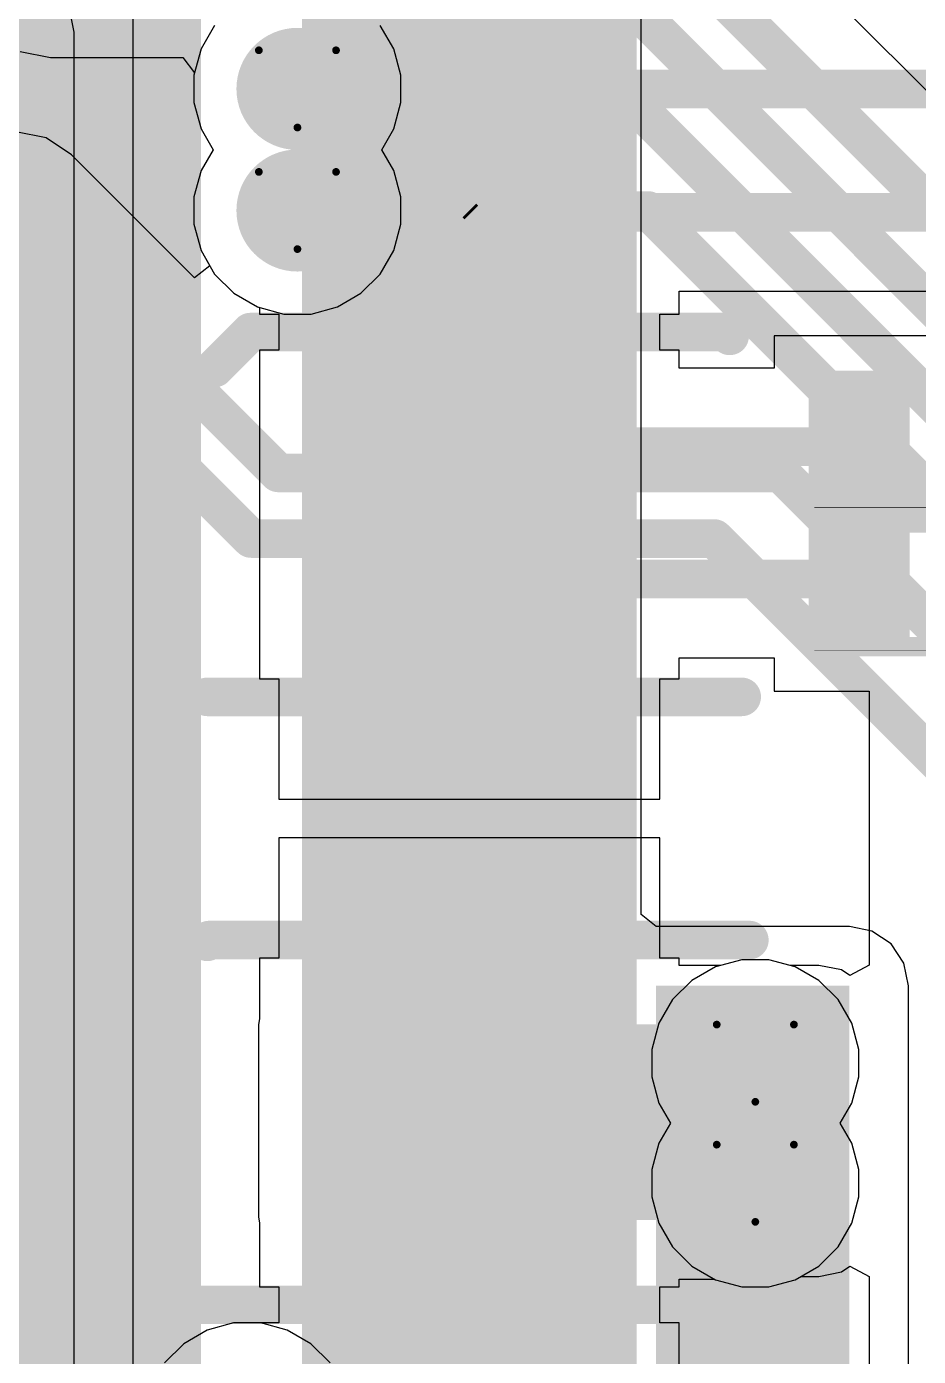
# Model space of a CAD drawing. Header units: inches. Extents: x -21 to 276, y -5 to 220.
# Drawn here: x 58.21 to 64.08, y 52.66 to 61.41 of the extents above; entities that cross this region are included whole.
import ezdxf

# ---------------------------------------------------------------- set-up
doc = ezdxf.new("R2010")
doc.units = ezdxf.units.IN
for name, color, linetype in [('Bottom Layer', 5, 'Continuous'), ('Bottom Solder', 6, 'Continuous'), ('Drill Drawing', 1, 'Continuous'), ('Ground', 16, 'Continuous'), ('Power + Signal', 76, 'Continuous'), ('Top Layer', 1, 'Continuous'), ('Top Overlay', 2, 'Continuous'), ('Top Paste', 8, 'Continuous'), ('Top Solder', 216, 'Continuous'), ('Via Holes', 16, 'Continuous')]:
    doc.layers.add(name, color=color, linetype=linetype)

# ---------------------------------------------------------------- blocks, each defined once
blk = doc.blocks.new('R___0402_67')
at = {"layer": 'Top Layer'}
for points in [[(-0.6985, -0.3175), (-0.6985, 0.3175), (-0.2413, 0.3175), (-0.2413, -0.3175)], [(0.2413, -0.3175), (0.2413, 0.3175), (0.6985, 0.3175), (0.6985, -0.3175)]]:
    blk.add_hatch(color=1, dxfattribs=at).paths.add_polyline_path(points)
at = {"layer": 'Top Paste'}
for points in [[(-0.6985, -0.3175), (-0.6985, 0.3175), (-0.2413, 0.3175), (-0.2413, -0.3175)], [(0.2413, -0.3175), (0.2413, 0.3175), (0.6985, 0.3175), (0.6985, -0.3175)]]:
    blk.add_hatch(color=8, dxfattribs=at).paths.add_polyline_path(points)
at = {"layer": 'Top Solder'}
for points in [[(-0.7535, -0.3725), (-0.7535, 0.3725), (-0.1863, 0.3725), (-0.1863, -0.3725)], [(0.1863, -0.3725), (0.1863, 0.3725), (0.7535, 0.3725), (0.7535, -0.3725)]]:
    blk.add_hatch(color=216, dxfattribs=at).paths.add_polyline_path(points)
at = {"layer": 'Top Overlay'}
for points in [[(-0.7874, -0.4064, 0.127, 0.127, 0), (-0.7874, 0.4064, 0.127, 0.127, 0)], [(-0.7874, 0.4064, 0.127, 0.127, 0), (0.7874, 0.4064, 0.127, 0.127, 0)], [(0.7874, -0.4064, 0.127, 0.127, 0), (0.7874, 0.4064, 0.127, 0.127, 0)], [(-0.7874, -0.4064, 0.127, 0.127, 0), (0.7874, -0.4064, 0.127, 0.127, 0)], [(-0.8128, -0.4318, 0.00323, 0.00323, 0), (0.8128, -0.4318, 0.00323, 0.00323, 0)]]:
    blk.add_lwpolyline(points, format="xyseb", dxfattribs=at)
for points in [[(-0.8191, 0.4064, 0.0635, 0.0635, 1), (-0.7556, 0.4064, 0.0635, 0.0635, 1)], [(-0.8191, 0.4064, 0.0635, 0.0635, 1), (-0.7556, 0.4064, 0.0635, 0.0635, 1)], [(0.7556, 0.4064, 0.0635, 0.0635, 1), (0.8191, 0.4064, 0.0635, 0.0635, 1)], [(0.7556, 0.4064, 0.0635, 0.0635, 1), (0.8191, 0.4064, 0.0635, 0.0635, 1)], [(-0.8191, -0.4064, 0.0635, 0.0635, 1), (-0.7556, -0.4064, 0.0635, 0.0635, 1)], [(-0.8191, -0.4064, 0.0635, 0.0635, 1), (-0.7556, -0.4064, 0.0635, 0.0635, 1)], [(0.7556, -0.4064, 0.0635, 0.0635, 1), (0.8191, -0.4064, 0.0635, 0.0635, 1)], [(0.7556, -0.4064, 0.0635, 0.0635, 1), (0.8191, -0.4064, 0.0635, 0.0635, 1)], [(-0.8136, -0.4318, 0.00161, 0.00161, 1), (-0.812, -0.4318, 0.00161, 0.00161, 1)], [(0.812, -0.4318, 0.00161, 0.00161, 1), (0.8136, -0.4318, 0.00161, 0.00161, 1)]]:
    blk.add_lwpolyline(points, format="xyseb", close=True, dxfattribs=at)
blk = doc.blocks.new('R___0402_68')
at = {"layer": 'Top Layer'}
for points in [[(-0.6985, -0.3175), (-0.6985, 0.3175), (-0.2413, 0.3175), (-0.2413, -0.3175)], [(0.2413, -0.3175), (0.2413, 0.3175), (0.6985, 0.3175), (0.6985, -0.3175)]]:
    blk.add_hatch(color=1, dxfattribs=at).paths.add_polyline_path(points)
at = {"layer": 'Top Paste'}
for points in [[(-0.6985, -0.3175), (-0.6985, 0.3175), (-0.2413, 0.3175), (-0.2413, -0.3175)], [(0.2413, -0.3175), (0.2413, 0.3175), (0.6985, 0.3175), (0.6985, -0.3175)]]:
    blk.add_hatch(color=8, dxfattribs=at).paths.add_polyline_path(points)
at = {"layer": 'Top Solder'}
for points in [[(-0.7535, -0.3725), (-0.7535, 0.3725), (-0.1863, 0.3725), (-0.1863, -0.3725)], [(0.1863, -0.3725), (0.1863, 0.3725), (0.7535, 0.3725), (0.7535, -0.3725)]]:
    blk.add_hatch(color=216, dxfattribs=at).paths.add_polyline_path(points)
at = {"layer": 'Top Overlay'}
for points in [[(-0.7874, -0.4064, 0.127, 0.127, 0), (-0.7874, 0.4064, 0.127, 0.127, 0)], [(-0.7874, 0.4064, 0.127, 0.127, 0), (0.7874, 0.4064, 0.127, 0.127, 0)], [(0.7874, -0.4064, 0.127, 0.127, 0), (0.7874, 0.4064, 0.127, 0.127, 0)], [(-0.7874, -0.4064, 0.127, 0.127, 0), (0.7874, -0.4064, 0.127, 0.127, 0)], [(-0.8128, -0.4318, 0.00323, 0.00323, 0), (0.8128, -0.4318, 0.00323, 0.00323, 0)]]:
    blk.add_lwpolyline(points, format="xyseb", dxfattribs=at)
for points in [[(-0.8191, 0.4064, 0.0635, 0.0635, 1), (-0.7556, 0.4064, 0.0635, 0.0635, 1)], [(-0.8191, 0.4064, 0.0635, 0.0635, 1), (-0.7556, 0.4064, 0.0635, 0.0635, 1)], [(0.7556, 0.4064, 0.0635, 0.0635, 1), (0.8191, 0.4064, 0.0635, 0.0635, 1)], [(0.7556, 0.4064, 0.0635, 0.0635, 1), (0.8191, 0.4064, 0.0635, 0.0635, 1)], [(-0.8191, -0.4064, 0.0635, 0.0635, 1), (-0.7556, -0.4064, 0.0635, 0.0635, 1)], [(-0.8191, -0.4064, 0.0635, 0.0635, 1), (-0.7556, -0.4064, 0.0635, 0.0635, 1)], [(0.7556, -0.4064, 0.0635, 0.0635, 1), (0.8191, -0.4064, 0.0635, 0.0635, 1)], [(0.7556, -0.4064, 0.0635, 0.0635, 1), (0.8191, -0.4064, 0.0635, 0.0635, 1)], [(-0.8136, -0.4318, 0.00161, 0.00161, 1), (-0.812, -0.4318, 0.00161, 0.00161, 1)], [(0.812, -0.4318, 0.00161, 0.00161, 1), (0.8136, -0.4318, 0.00161, 0.00161, 1)]]:
    blk.add_lwpolyline(points, format="xyseb", close=True, dxfattribs=at)
blk = doc.blocks.new('91304_99_052R2_132')
at = {"layer": 'Top Layer'}
for points in [[(3.3, 3.1), (2.7, 3.1), (2.7, 5.1), (3.3, 5.1)], [(4.1, 3.1), (3.5, 3.1), (3.5, 5.1), (4.1, 5.1)], [(4.9, 3.1), (4.3, 3.1), (4.3, 5.1), (4.9, 5.1)], [(5.7, 3.1), (5.1, 3.1), (5.1, 5.1), (5.7, 5.1)], [(6.5, 3.1), (5.9, 3.1), (5.9, 5.1), (6.5, 5.1)], [(7.3, 3.1), (6.7, 3.1), (6.7, 5.1), (7.3, 5.1)], [(8.1, 3.1), (7.5, 3.1), (7.5, 5.1), (8.1, 5.1)], [(8.9, 3.1), (8.3, 3.1), (8.3, 5.1), (8.9, 5.1)], [(9.7, 3.1), (9.1, 3.1), (9.1, 5.1), (9.7, 5.1)], [(10.5, 3.1), (9.9, 3.1), (9.9, 5.1), (10.5, 5.1)], [(11.3, 3.1), (10.7, 3.1), (10.7, 5.1), (11.3, 5.1)]]:
    blk.add_hatch(color=1, dxfattribs=at).paths.add_polyline_path(points)
at = {"layer": 'Top Paste'}
for points in [[(3.3, 3.1), (2.7, 3.1), (2.7, 5.1), (3.3, 5.1)], [(4.1, 3.1), (3.5, 3.1), (3.5, 5.1), (4.1, 5.1)], [(4.9, 3.1), (4.3, 3.1), (4.3, 5.1), (4.9, 5.1)], [(5.7, 3.1), (5.1, 3.1), (5.1, 5.1), (5.7, 5.1)], [(6.5, 3.1), (5.9, 3.1), (5.9, 5.1), (6.5, 5.1)], [(7.3, 3.1), (6.7, 3.1), (6.7, 5.1), (7.3, 5.1)], [(8.1, 3.1), (7.5, 3.1), (7.5, 5.1), (8.1, 5.1)], [(8.9, 3.1), (8.3, 3.1), (8.3, 5.1), (8.9, 5.1)], [(9.7, 3.1), (9.1, 3.1), (9.1, 5.1), (9.7, 5.1)], [(10.5, 3.1), (9.9, 3.1), (9.9, 5.1), (10.5, 5.1)], [(11.3, 3.1), (10.7, 3.1), (10.7, 5.1), (11.3, 5.1)]]:
    blk.add_hatch(color=8, dxfattribs=at).paths.add_polyline_path(points)
at = {"layer": 'Top Solder'}
for points in [[(2.6016, 2.9984), (1.7984, 2.9984), (1.7984, 5.2016), (2.6016, 5.2016)], [(3.4016, 2.9984), (2.5984, 2.9984), (2.5984, 5.2016), (3.4016, 5.2016)], [(4.2016, 2.9984), (3.3984, 2.9984), (3.3984, 5.2016), (4.2016, 5.2016)], [(5.0016, 2.9984), (4.1984, 2.9984), (4.1984, 5.2016), (5.0016, 5.2016)], [(5.8016, 2.9984), (4.9984, 2.9984), (4.9984, 5.2016), (5.8016, 5.2016)], [(6.6016, 2.9984), (5.7984, 2.9984), (5.7984, 5.2016), (6.6016, 5.2016)], [(7.4016, 2.9984), (6.5984, 2.9984), (6.5984, 5.2016), (7.4016, 5.2016)], [(8.2016, 2.9984), (7.3984, 2.9984), (7.3984, 5.2016), (8.2016, 5.2016)], [(9.0016, 2.9984), (8.1984, 2.9984), (8.1984, 5.2016), (9.0016, 5.2016)], [(9.8016, 2.9984), (8.9984, 2.9984), (8.9984, 5.2016), (9.8016, 5.2016)], [(10.6016, 2.9984), (9.7984, 2.9984), (9.7984, 5.2016), (10.6016, 5.2016)], [(11.4016, 2.9984), (10.5984, 2.9984), (10.5984, 5.2016), (11.4016, 5.2016)]]:
    blk.add_hatch(color=216, dxfattribs=at).paths.add_polyline_path(points)

msp = doc.modelspace()

# ---------------------------------------------------------------- hatches: boundary and pattern name
at = {"layer": 'Bottom Layer'}
for points in [[(60.5573, 39.7764), (61.8694, 39.7764), (61.8694, 76.4972), (60.5573, 76.4972)], [(58.0898, 16.1798), (59.3598, 16.1798), (59.3598, 64.0334), (58.0898, 64.0334)], [(62.3552, 17.861), (63.627, 17.861), (63.627, 55.0972), (62.3552, 55.0972)]]:
    msp.add_hatch(color=5, dxfattribs=at).paths.add_polyline_path(points)
h = msp.add_hatch(color=5, dxfattribs=at)
edge = h.paths.add_edge_path()
edge.add_arc((59.9948, 60.9972), 0.3, 0, 360)
h = msp.add_hatch(color=5, dxfattribs=at)
edge = h.paths.add_edge_path()
edge.add_arc((59.9948, 60.1972), 0.3, 0, 360)
h = msp.add_hatch(color=5, dxfattribs=at)
edge = h.paths.add_edge_path()
edge.add_arc((63.0083, 54.5872), 0.3, 0, 360)
h = msp.add_hatch(color=5, dxfattribs=at)
edge = h.paths.add_edge_path()
edge.add_arc((63.0083, 53.7972), 0.3, 0, 360)
at = {"layer": 'Bottom Solder'}
h = msp.add_hatch(color=6, dxfattribs=at)
edge = h.paths.add_edge_path()
edge.add_arc((59.9948, 60.9972), 0.4016, 0, 360)
h = msp.add_hatch(color=6, dxfattribs=at)
edge = h.paths.add_edge_path()
edge.add_arc((59.9948, 60.1972), 0.4016, 0, 360)
h = msp.add_hatch(color=6, dxfattribs=at)
edge = h.paths.add_edge_path()
edge.add_arc((63.0083, 54.5872), 0.4016, 0, 360)
h = msp.add_hatch(color=6, dxfattribs=at)
edge = h.paths.add_edge_path()
edge.add_arc((63.0083, 53.7972), 0.4016, 0, 360)
at = {"layer": 'Ground'}
h = msp.add_hatch(color=16, dxfattribs=at)
edge = h.paths.add_edge_path()
edge.add_arc((59.9948, 60.9972), 0.3, 0, 360)
h = msp.add_hatch(color=16, dxfattribs=at)
edge = h.paths.add_edge_path()
edge.add_arc((59.9948, 60.1972), 0.3, 0, 360)
h = msp.add_hatch(color=16, dxfattribs=at)
edge = h.paths.add_edge_path()
edge.add_arc((63.0083, 54.5872), 0.3, 0, 360)
h = msp.add_hatch(color=16, dxfattribs=at)
edge = h.paths.add_edge_path()
edge.add_arc((63.0083, 53.7972), 0.3, 0, 360)
at = {"layer": 'Power + Signal'}
h = msp.add_hatch(color=76, dxfattribs=at)
edge = h.paths.add_edge_path()
edge.add_arc((59.9948, 60.9972), 0.3, 0, 360)
h = msp.add_hatch(color=76, dxfattribs=at)
edge = h.paths.add_edge_path()
edge.add_arc((59.9948, 60.1972), 0.3, 0, 360)
h = msp.add_hatch(color=76, dxfattribs=at)
edge = h.paths.add_edge_path()
edge.add_arc((63.0083, 54.5872), 0.3, 0, 360)
h = msp.add_hatch(color=76, dxfattribs=at)
edge = h.paths.add_edge_path()
edge.add_arc((63.0083, 53.7972), 0.3, 0, 360)
at = {"layer": 'Top Layer'}
h = msp.add_hatch(color=1, dxfattribs=at)
edge = h.paths.add_edge_path()
edge.add_arc((59.9948, 60.9972), 0.3, 0, 360)
h = msp.add_hatch(color=1, dxfattribs=at)
edge = h.paths.add_edge_path()
edge.add_arc((59.9948, 60.1972), 0.3, 0, 360)
for points in [[(60.4344, 55.3972), (61.7474, 55.3972), (61.7474, 56.9972), (60.4344, 56.9972)], [(60.1266, 53.5734), (63.4264, 53.5734), (63.4264, 54.8424), (60.1266, 54.8424)], [(63.0083, 54.817), (61.7474, 54.817), (61.7474, 54.3448), (63.0083, 54.3448)], [(63.0083, 54.027), (61.7474, 54.027), (61.7474, 53.5548), (63.0083, 53.5548)]]:
    msp.add_hatch(color=1, dxfattribs=at).paths.add_polyline_path(points)
h = msp.add_hatch(color=1, dxfattribs=at)
edge = h.paths.add_edge_path()
edge.add_arc((63.0083, 54.5872), 0.3, 0, 360)
h = msp.add_hatch(color=1, dxfattribs=at)
edge = h.paths.add_edge_path()
edge.add_arc((63.0083, 53.7972), 0.3, 0, 360)
at = {"layer": 'Top Solder'}
h = msp.add_hatch(color=216, dxfattribs=at)
edge = h.paths.add_edge_path()
edge.add_arc((59.9948, 60.9972), 0.4016, 0, 360)
h = msp.add_hatch(color=216, dxfattribs=at)
edge = h.paths.add_edge_path()
edge.add_arc((59.9948, 60.1972), 0.4016, 0, 360)
h = msp.add_hatch(color=216, dxfattribs=at)
edge = h.paths.add_edge_path()
edge.add_arc((63.0083, 54.5872), 0.4016, 0, 360)
h = msp.add_hatch(color=216, dxfattribs=at)
edge = h.paths.add_edge_path()
edge.add_arc((63.0083, 53.7972), 0.4016, 0, 360)
at = {"layer": 'Via Holes'}
h = msp.add_hatch(color=7, dxfattribs=at)
edge = h.paths.add_edge_path()
edge.add_arc((59.9948, 60.9972), 0.15, 0, 360)
h = msp.add_hatch(color=7, dxfattribs=at)
edge = h.paths.add_edge_path()
edge.add_arc((59.9948, 60.1972), 0.15, 0, 360)
h = msp.add_hatch(color=7, dxfattribs=at)
edge = h.paths.add_edge_path()
edge.add_arc((63.0083, 54.5872), 0.15, 0, 360)
h = msp.add_hatch(color=7, dxfattribs=at)
edge = h.paths.add_edge_path()
edge.add_arc((63.0083, 53.7972), 0.15, 0, 360)

# ---------------------------------------------------------------- linework, layer by layer
at = {"layer": 'Bottom Layer'}
for p, q in [((62.2579, 55.5655), (62.2579, 63.9153)), ((62.3552, 55.4857), (62.2579, 55.5655)), ((63.627, 55.4857), (62.3552, 55.4857)), ((63.7757, 55.4561), (63.627, 55.4857)), ((63.9017, 55.3719), (63.7757, 55.4561)), ((63.9859, 55.2459), (63.9017, 55.3719)), ((64.0155, 55.0972), (63.9859, 55.2459)), ((64.0155, 47.937), (64.0155, 55.0972))]:
    msp.add_line(p, q, dxfattribs=at)
at = {"layer": 'Drill Drawing'}
for points in [[(59.7408, 61.2512, 0.0508, 0.0508, 0), (60.2488, 61.2512, 0.0508, 0.0508, 0)], [(59.7408, 61.2512, 0.0508, 0.0508, 0), (59.9948, 60.7432, 0.0508, 0.0508, 0)], [(59.9948, 60.7432, 0.0508, 0.0508, 0), (60.2488, 61.2512, 0.0508, 0.0508, 0)], [(59.7408, 60.4512, 0.0508, 0.0508, 0), (60.2488, 60.4512, 0.0508, 0.0508, 0)], [(59.7408, 60.4512, 0.0508, 0.0508, 0), (59.9948, 59.9432, 0.0508, 0.0508, 0)], [(59.9948, 59.9432, 0.0508, 0.0508, 0), (60.2488, 60.4512, 0.0508, 0.0508, 0)], [(62.7543, 54.8412, 0.0508, 0.0508, 0), (63.2623, 54.8412, 0.0508, 0.0508, 0)], [(62.7543, 54.8412, 0.0508, 0.0508, 0), (63.0083, 54.3332, 0.0508, 0.0508, 0)], [(63.0083, 54.3332, 0.0508, 0.0508, 0), (63.2623, 54.8412, 0.0508, 0.0508, 0)], [(62.7543, 54.0512, 0.0508, 0.0508, 0), (63.2623, 54.0512, 0.0508, 0.0508, 0)], [(62.7543, 54.0512, 0.0508, 0.0508, 0), (63.0083, 53.5432, 0.0508, 0.0508, 0)], [(63.0083, 53.5432, 0.0508, 0.0508, 0), (63.2623, 54.0512, 0.0508, 0.0508, 0)]]:
    msp.add_lwpolyline(points, format="xyseb", dxfattribs=at)
for points in [[(59.7281, 61.2512, 0.0254, 0.0254, 1), (59.7535, 61.2512, 0.0254, 0.0254, 1)], [(59.7281, 61.2512, 0.0254, 0.0254, 1), (59.7535, 61.2512, 0.0254, 0.0254, 1)], [(60.2361, 61.2512, 0.0254, 0.0254, 1), (60.2615, 61.2512, 0.0254, 0.0254, 1)], [(60.2361, 61.2512, 0.0254, 0.0254, 1), (60.2615, 61.2512, 0.0254, 0.0254, 1)], [(59.9821, 60.7432, 0.0254, 0.0254, 1), (60.0075, 60.7432, 0.0254, 0.0254, 1)], [(59.9821, 60.7432, 0.0254, 0.0254, 1), (60.0075, 60.7432, 0.0254, 0.0254, 1)], [(59.7281, 60.4512, 0.0254, 0.0254, 1), (59.7535, 60.4512, 0.0254, 0.0254, 1)], [(59.7281, 60.4512, 0.0254, 0.0254, 1), (59.7535, 60.4512, 0.0254, 0.0254, 1)], [(60.2361, 60.4512, 0.0254, 0.0254, 1), (60.2615, 60.4512, 0.0254, 0.0254, 1)], [(60.2361, 60.4512, 0.0254, 0.0254, 1), (60.2615, 60.4512, 0.0254, 0.0254, 1)], [(59.9821, 59.9432, 0.0254, 0.0254, 1), (60.0075, 59.9432, 0.0254, 0.0254, 1)], [(59.9821, 59.9432, 0.0254, 0.0254, 1), (60.0075, 59.9432, 0.0254, 0.0254, 1)], [(62.7416, 54.8412, 0.0254, 0.0254, 1), (62.767, 54.8412, 0.0254, 0.0254, 1)], [(62.7416, 54.8412, 0.0254, 0.0254, 1), (62.767, 54.8412, 0.0254, 0.0254, 1)], [(63.2496, 54.8412, 0.0254, 0.0254, 1), (63.275, 54.8412, 0.0254, 0.0254, 1)], [(63.2496, 54.8412, 0.0254, 0.0254, 1), (63.275, 54.8412, 0.0254, 0.0254, 1)], [(62.9956, 54.3332, 0.0254, 0.0254, 1), (63.021, 54.3332, 0.0254, 0.0254, 1)], [(62.9956, 54.3332, 0.0254, 0.0254, 1), (63.021, 54.3332, 0.0254, 0.0254, 1)], [(62.7416, 54.0512, 0.0254, 0.0254, 1), (62.767, 54.0512, 0.0254, 0.0254, 1)], [(62.7416, 54.0512, 0.0254, 0.0254, 1), (62.767, 54.0512, 0.0254, 0.0254, 1)], [(63.2496, 54.0512, 0.0254, 0.0254, 1), (63.275, 54.0512, 0.0254, 0.0254, 1)], [(63.2496, 54.0512, 0.0254, 0.0254, 1), (63.275, 54.0512, 0.0254, 0.0254, 1)], [(62.9956, 53.5432, 0.0254, 0.0254, 1), (63.021, 53.5432, 0.0254, 0.0254, 1)], [(62.9956, 53.5432, 0.0254, 0.0254, 1), (63.021, 53.5432, 0.0254, 0.0254, 1)]]:
    msp.add_lwpolyline(points, format="xyseb", close=True, dxfattribs=at)
at = {"layer": 'Ground'}
for p, q in [((58.9126, 52.564), (58.9126, 63.0397)), ((59.4499, 61.4154), (59.3602, 61.2601)), ((60.6294, 61.2601), (60.5397, 61.4154)), ((59.3602, 61.2601), (59.3138, 61.0869)), ((60.6758, 61.0869), (60.6294, 61.2601)), ((59.3138, 61.0869), (59.3138, 60.9076)), ((60.6758, 60.9076), (60.6758, 61.0869)), ((59.3138, 60.9076), (59.3602, 60.7344)), ((60.6294, 60.7344), (60.6758, 60.9076)), ((59.3602, 60.7344), (59.4394, 60.5972)), ((60.5502, 60.5972), (60.6294, 60.7344)), ((59.4394, 60.5972), (59.3602, 60.4601)), ((60.6294, 60.4601), (60.5502, 60.5972)), ((59.3602, 60.4601), (59.3138, 60.2869)), ((60.6758, 60.2869), (60.6294, 60.4601)), ((59.3138, 60.2869), (59.3138, 60.1076)), ((60.6758, 60.1076), (60.6758, 60.2869)), ((59.3138, 60.1076), (59.3602, 59.9344)), ((60.6294, 59.9344), (60.6758, 60.1076)), ((59.3602, 59.9344), (59.4499, 59.7791)), ((60.5397, 59.7791), (60.6294, 59.9344)), ((59.4499, 59.7791), (59.5767, 59.6523)), ((60.4129, 59.6523), (60.5397, 59.7791)), ((59.5767, 59.6523), (59.7319, 59.5626)), ((60.2577, 59.5626), (60.4129, 59.6523)), ((59.7319, 59.5626), (59.9051, 59.5162)), ((59.9051, 59.5162), (60.0845, 59.5162)), ((60.0845, 59.5162), (60.2577, 59.5626)), ((62.7454, 55.2218), (62.5901, 55.1321)), ((62.9186, 55.2682), (62.7454, 55.2218)), ((63.0979, 55.2682), (62.9186, 55.2682)), ((63.2711, 55.2218), (63.0979, 55.2682)), ((63.4264, 55.1321), (63.2711, 55.2218)), ((62.5901, 55.1321), (62.4633, 55.0053)), ((63.5532, 55.0053), (63.4264, 55.1321)), ((62.4633, 55.0053), (62.3737, 54.8501)), ((63.6429, 54.8501), (63.5532, 55.0053)), ((62.3737, 54.8501), (62.3273, 54.6769)), ((63.6893, 54.6769), (63.6429, 54.8501)), ((62.3273, 54.6769), (62.3273, 54.4975)), ((63.6893, 54.4975), (63.6893, 54.6769)), ((62.3273, 54.4975), (62.3737, 54.3243)), ((63.6429, 54.3243), (63.6893, 54.4975)), ((62.3737, 54.3243), (62.45, 54.1922)), ((63.5666, 54.1922), (63.6429, 54.3243)), ((62.45, 54.1922), (62.3737, 54.0601)), ((63.6429, 54.0601), (63.5666, 54.1922)), ((62.3737, 54.0601), (62.3273, 53.8869)), ((63.6893, 53.8869), (63.6429, 54.0601)), ((62.3273, 53.8869), (62.3273, 53.7076)), ((63.6893, 53.7076), (63.6893, 53.8869)), ((62.3273, 53.7076), (62.3737, 53.5344)), ((63.6429, 53.5344), (63.6893, 53.7076)), ((62.3737, 53.5344), (62.4633, 53.3791)), ((63.5532, 53.3791), (63.6429, 53.5344)), ((62.4633, 53.3791), (62.5901, 53.2523)), ((63.4264, 53.2523), (63.5532, 53.3791)), ((62.5901, 53.2523), (62.7454, 53.1626)), ((63.2711, 53.1626), (63.4264, 53.2523)), ((62.7454, 53.1626), (62.9186, 53.1162)), ((62.9186, 53.1162), (63.0979, 53.1162)), ((63.0979, 53.1162), (63.2711, 53.1626)), ((59.5749, 52.878), (59.4017, 52.8316)), ((59.7543, 52.878), (59.5749, 52.878)), ((59.9275, 52.8316), (59.7543, 52.878)), ((59.4017, 52.8316), (59.2465, 52.7419)), ((60.0827, 52.7419), (59.9275, 52.8316)), ((59.2465, 52.7419), (59.1197, 52.6151)), ((60.2095, 52.6151), (60.0827, 52.7419))]:
    msp.add_line(p, q, dxfattribs=at)
msp.add_lwpolyline([(58.3946, 36.9316, 0.254, 0.254, 0), (58.3946, 71.8426, 0.254, 0.254, 0)], format="xyseb", dxfattribs=at)
at = {"layer": 'Power + Signal'}
for p, q in [((66.6546, 58.4661), (62.6006, 62.52)), ((58.171, 61.2435), (58.3692, 61.204)), ((58.3692, 61.204), (59.2409, 61.204)), ((59.2409, 61.204), (59.3182, 61.1033)), ((59.3182, 61.1033), (59.3138, 61.0869)), ((59.3138, 61.0869), (59.3138, 60.9076)), ((59.3138, 60.9076), (59.3602, 60.7344)), ((59.3602, 60.7344), (59.4394, 60.5972)), ((58.3407, 60.6757), (58.1424, 60.7152)), ((58.5087, 60.5635), (58.3407, 60.6757)), ((59.317, 59.7551), (58.5087, 60.5635)), ((59.4394, 60.5972), (59.3602, 60.4601)), ((59.3602, 60.4601), (59.3138, 60.2869)), ((59.3138, 60.2869), (59.3138, 60.1076)), ((59.3138, 60.1076), (59.3602, 59.9344)), ((59.3602, 59.9344), (59.4187, 59.8331)), ((59.4187, 59.8331), (59.317, 59.7551))]:
    msp.add_line(p, q, dxfattribs=at)
for points in [[(62.2343, 62.1538, 0.254, 0.254, 0), (66.9333, 57.4548, 0.254, 0.254, 0)], [(62.0197, 61.722, 0.254, 0.254, 0), (66.7187, 57.023, 0.254, 0.254, 0)], [(59.9948, 60.9972, 0.254, 0.254, 0), (62.1129, 60.9972, 0.254, 0.254, 0)], [(62.1129, 60.9972, 0.254, 0.254, 0), (67.6979, 55.4121, 0.254, 0.254, 0)], [(53.6258, 60.1972, 0.254, 0.254, 0), (58.1424, 60.1972, 0.254, 0.254, 0)], [(58.1424, 60.1972, 0.254, 0.254, 0), (59.8689, 58.4708, 0.254, 0.254, 0)], [(59.9948, 60.1972, 0.254, 0.254, 0), (62.3022, 60.1972, 0.254, 0.254, 0)], [(62.3022, 60.1972, 0.254, 0.254, 0), (67.5567, 54.9427, 0.254, 0.254, 0)], [(57.9636, 59.7654, 0.254, 0.254, 0), (59.69, 58.039, 0.254, 0.254, 0)], [(57.7773, 59.3344, 0.1778, 0.1778, 0), (58.5761, 58.5356, 0.1778, 0.1778, 0)], [(58.5761, 52.1391, 0.1778, 0.1778, 0), (58.5761, 58.5356, 0.1778, 0.1778, 0)], [(59.8689, 58.4708, 0.254, 0.254, 0), (63.1733, 58.4708, 0.254, 0.254, 0)], [(63.1733, 58.4708, 0.254, 0.254, 0), (65.5592, 56.085, 0.254, 0.254, 0)], [(59.69, 58.039, 0.254, 0.254, 0), (62.738, 58.039, 0.254, 0.254, 0)], [(62.738, 58.039, 0.254, 0.254, 0), (66.1162, 54.6608, 0.254, 0.254, 0)]]:
    msp.add_lwpolyline(points, format="xyseb", dxfattribs=at)
for points in [[(59.9313, 60.9972, 0.127, 0.127, 1), (60.0583, 60.9972, 0.127, 0.127, 1)], [(62.0494, 60.9972, 0.127, 0.127, 1), (62.1764, 60.9972, 0.127, 0.127, 1)], [(62.0494, 60.9972, 0.127, 0.127, 1), (62.1764, 60.9972, 0.127, 0.127, 1)], [(58.0789, 60.1972, 0.127, 0.127, 1), (58.2059, 60.1972, 0.127, 0.127, 1)], [(58.0789, 60.1972, 0.127, 0.127, 1), (58.2059, 60.1972, 0.127, 0.127, 1)], [(59.9313, 60.1972, 0.127, 0.127, 1), (60.0583, 60.1972, 0.127, 0.127, 1)], [(62.2387, 60.1972, 0.127, 0.127, 1), (62.3657, 60.1972, 0.127, 0.127, 1)], [(62.2387, 60.1972, 0.127, 0.127, 1), (62.3657, 60.1972, 0.127, 0.127, 1)], [(58.5317, 58.5356, 0.0889, 0.0889, 1), (58.6206, 58.5356, 0.0889, 0.0889, 1)], [(58.5317, 58.5356, 0.0889, 0.0889, 1), (58.6206, 58.5356, 0.0889, 0.0889, 1)], [(59.8054, 58.4708, 0.127, 0.127, 1), (59.9324, 58.4708, 0.127, 0.127, 1)], [(59.8054, 58.4708, 0.127, 0.127, 1), (59.9324, 58.4708, 0.127, 0.127, 1)], [(63.1098, 58.4708, 0.127, 0.127, 1), (63.2368, 58.4708, 0.127, 0.127, 1)], [(63.1098, 58.4708, 0.127, 0.127, 1), (63.2368, 58.4708, 0.127, 0.127, 1)], [(59.6265, 58.039, 0.127, 0.127, 1), (59.7535, 58.039, 0.127, 0.127, 1)], [(59.6265, 58.039, 0.127, 0.127, 1), (59.7535, 58.039, 0.127, 0.127, 1)], [(62.6745, 58.039, 0.127, 0.127, 1), (62.8015, 58.039, 0.127, 0.127, 1)], [(62.6745, 58.039, 0.127, 0.127, 1), (62.8015, 58.039, 0.127, 0.127, 1)]]:
    msp.add_lwpolyline(points, format="xyseb", close=True, dxfattribs=at)
at = {"layer": 'Top Layer'}
for p, q in [((58.5254, 61.3707), (58.486, 61.5689)), ((58.5254, 45.7121), (58.5254, 61.3707)), ((59.4499, 61.4154), (59.3602, 61.2601)), ((59.3602, 61.2601), (59.3138, 61.0869)), ((59.3138, 61.0869), (59.3138, 60.9076)), ((59.3138, 60.9076), (59.3602, 60.7344)), ((59.3602, 60.7344), (59.4394, 60.5972)), ((59.4394, 60.5972), (59.3602, 60.4601)), ((59.3602, 60.4601), (59.3138, 60.2869)), ((59.3138, 60.2869), (59.3138, 60.1076)), ((59.3138, 60.1076), (59.3602, 59.9344)), ((59.3602, 59.9344), (59.4499, 59.7791)), ((59.4499, 59.7791), (59.5767, 59.6523)), ((59.5767, 59.6523), (59.7319, 59.5626)), ((62.5076, 59.5162), (62.5076, 59.6666)), ((62.5076, 59.6666), (80.3439, 59.6666)), ((59.7319, 59.5626), (59.7456, 59.559)), ((59.7456, 59.559), (59.7456, 59.5162)), ((59.7456, 59.5162), (59.8726, 59.5162)), ((59.8726, 59.5162), (59.8726, 59.2782)), ((62.3806, 59.2782), (62.3806, 59.5162)), ((62.3806, 59.5162), (62.5076, 59.5162)), ((65.2907, 59.3725), (63.1317, 59.3725)), ((63.1317, 59.3725), (63.1317, 59.1609)), ((59.8726, 59.2782), (59.7456, 59.2782)), ((59.7456, 59.2782), (59.7456, 57.9162)), ((62.5076, 59.2782), (62.3806, 59.2782)), ((62.5076, 59.1609), (62.5076, 59.2782)), ((63.1317, 59.1609), (62.5076, 59.1609)), ((59.7456, 57.9162), (59.7456, 57.1162)), ((62.5076, 57.1162), (62.5076, 57.2551)), ((62.5076, 57.2551), (63.1317, 57.2551)), ((63.1317, 57.2551), (63.1317, 57.0357)), ((59.7456, 57.1162), (59.8726, 57.1162)), ((59.8726, 57.1162), (59.8726, 56.4432)), ((62.3806, 56.4432), (62.3806, 57.1162)), ((62.3806, 57.1162), (62.5076, 57.1162)), ((63.1317, 57.0357), (63.7572, 57.0357)), ((63.7572, 57.0357), (63.7572, 55.2323)), ((59.8726, 56.4432), (59.8726, 56.3242)), ((62.3806, 56.3242), (62.3806, 56.4432)), ((59.8726, 56.3242), (61.1266, 56.3242)), ((61.1266, 56.3242), (62.3806, 56.3242)), ((61.1266, 56.0702), (59.8726, 56.0702)), ((59.8726, 56.0702), (59.8726, 55.2782)), ((62.3806, 56.0702), (61.1266, 56.0702)), ((62.3806, 55.2782), (62.3806, 56.0702)), ((59.8726, 55.2782), (59.7456, 55.2782)), ((59.7456, 55.2782), (59.7456, 54.88)), ((62.5076, 55.2782), (62.3806, 55.2782)), ((62.5076, 55.2309), (62.5076, 55.2782)), ((62.7794, 55.2309), (62.5076, 55.2309)), ((62.9186, 55.2682), (62.7794, 55.2309)), ((63.0979, 55.2682), (62.9186, 55.2682)), ((63.2372, 55.2309), (63.0979, 55.2682)), ((63.4264, 55.2309), (63.2372, 55.2309)), ((63.5751, 55.2013), (63.4264, 55.2309)), ((63.7572, 55.2323), (63.6302, 55.1645)), ((63.6302, 55.1645), (63.5751, 55.2013)), ((59.7456, 54.88), (59.7381, 54.8424)), ((59.7381, 54.8424), (59.7381, 53.5734)), ((59.7381, 53.5734), (59.7456, 53.5359)), ((59.7456, 53.5359), (59.7456, 53.1162)), ((63.4264, 53.1849), (63.5751, 53.2145)), ((63.5751, 53.2145), (63.6302, 53.2514)), ((63.6302, 53.2514), (63.7572, 53.1835)), ((59.7456, 53.1162), (59.8726, 53.1162)), ((59.8726, 53.1162), (59.8726, 52.8782)), ((62.3806, 52.8782), (62.3806, 53.1162)), ((62.3806, 53.1162), (62.5076, 53.1162)), ((62.5076, 53.1162), (62.5076, 53.1663)), ((62.5076, 53.1663), (62.7391, 53.1663)), ((62.7391, 53.1663), (62.7454, 53.1626)), ((62.7454, 53.1626), (62.9186, 53.1162)), ((62.9186, 53.1162), (63.0979, 53.1162)), ((63.0979, 53.1162), (63.2711, 53.1626)), ((63.2711, 53.1626), (63.3098, 53.1849)), ((63.3098, 53.1849), (63.4264, 53.1849)), ((63.7572, 53.1835), (63.7572, 48.6609)), ((59.5749, 52.878), (59.4017, 52.8316)), ((59.7456, 52.878), (59.5749, 52.878)), ((59.8726, 52.8782), (59.7456, 52.8782)), ((59.7456, 52.8782), (59.7456, 52.878)), ((62.5076, 52.8782), (62.3806, 52.8782)), ((62.5076, 51.5162), (62.5076, 52.8782)), ((59.4017, 52.8316), (59.2465, 52.7419)), ((59.2465, 52.7419), (59.1197, 52.6151))]:
    msp.add_line(p, q, dxfattribs=at)
for points in [[(59.9948, 60.9972, 0.381, 0.381, 0), (61.1266, 60.9972, 0.381, 0.381, 0)], [(61.1266, 60.9972, 0.254, 0.254, 0), (81.3816, 60.9972, 0.254, 0.254, 0)], [(59.9948, 60.1972, 0.381, 0.381, 0), (61.1266, 60.1972, 0.381, 0.381, 0)], [(61.1392, 60.1846, 0.254, 0.254, 0), (80.789, 60.1846, 0.254, 0.254, 0)], [(61.1266, 60.1972, 0.127, 0.127, 0), (61.1392, 60.1846, 0.127, 0.127, 0)], [(59.4497, 59.1609, 0.254, 0.254, 0), (59.6861, 59.3972, 0.254, 0.254, 0)], [(59.6861, 59.3972, 0.254, 0.254, 0), (61.1266, 59.3972, 0.254, 0.254, 0)], [(61.1266, 59.3972, 0.254, 0.254, 0), (62.8149, 59.3972, 0.254, 0.254, 0)], [(62.8149, 59.3972, 0.254, 0.254, 0), (62.8396, 59.3725, 0.254, 0.254, 0)], [(61.1266, 58.5972, 0.254, 0.254, 0), (61.1723, 58.6429, 0.254, 0.254, 0)], [(61.1723, 58.6429, 0.254, 0.254, 0), (63.7413, 58.6429, 0.254, 0.254, 0)], [(61.1266, 57.7972, 0.254, 0.254, 0), (61.1508, 57.773, 0.254, 0.254, 0)], [(61.1508, 57.773, 0.254, 0.254, 0), (63.7413, 57.773, 0.254, 0.254, 0)], [(59.4017, 56.9972, 0.254, 0.254, 0), (61.1266, 56.9972, 0.254, 0.254, 0)], [(61.1266, 56.9972, 0.254, 0.254, 0), (62.9186, 56.9972, 0.254, 0.254, 0)], [(59.4017, 55.3857, 0.254, 0.254, 0), (59.4133, 55.3972, 0.254, 0.254, 0)], [(59.4133, 55.3972, 0.254, 0.254, 0), (61.1266, 55.3972, 0.254, 0.254, 0)], [(61.1266, 55.3972, 0.254, 0.254, 0), (62.9689, 55.3972, 0.254, 0.254, 0)], [(59.0042, 52.9082, 0.254, 0.254, 0), (59.0932, 52.9972, 0.254, 0.254, 0)], [(59.0932, 52.9972, 0.254, 0.254, 0), (61.1266, 52.9972, 0.254, 0.254, 0)], [(61.1266, 52.9972, 0.254, 0.254, 0), (62.8893, 52.9972, 0.254, 0.254, 0)], [(62.8893, 52.9972, 0.254, 0.254, 0), (63.0083, 52.8782, 0.254, 0.254, 0)]]:
    msp.add_lwpolyline(points, format="xyseb", dxfattribs=at)
for points in [[(59.8995, 60.9972, 0.1905, 0.1905, 1), (60.09, 60.9972, 0.1905, 0.1905, 1)], [(61.0313, 60.9972, 0.1905, 0.1905, 1), (61.2218, 60.9972, 0.1905, 0.1905, 1)], [(61.0631, 60.9972, 0.127, 0.127, 1), (61.1901, 60.9972, 0.127, 0.127, 1)], [(59.8995, 60.1972, 0.1905, 0.1905, 1), (60.09, 60.1972, 0.1905, 0.1905, 1)], [(61.0313, 60.1972, 0.1905, 0.1905, 1), (61.2218, 60.1972, 0.1905, 0.1905, 1)], [(61.0757, 60.1846, 0.127, 0.127, 1), (61.2027, 60.1846, 0.127, 0.127, 1)], [(61.0948, 60.1972, 0.0635, 0.0635, 1), (61.1583, 60.1972, 0.0635, 0.0635, 1)], [(61.1075, 60.1846, 0.0635, 0.0635, 1), (61.171, 60.1846, 0.0635, 0.0635, 1)], [(59.6226, 59.3972, 0.127, 0.127, 1), (59.7496, 59.3972, 0.127, 0.127, 1)], [(59.6226, 59.3972, 0.127, 0.127, 1), (59.7496, 59.3972, 0.127, 0.127, 1)], [(61.0631, 59.3972, 0.127, 0.127, 1), (61.1901, 59.3972, 0.127, 0.127, 1)], [(61.0631, 59.3972, 0.127, 0.127, 1), (61.1901, 59.3972, 0.127, 0.127, 1)], [(62.7514, 59.3972, 0.127, 0.127, 1), (62.8784, 59.3972, 0.127, 0.127, 1)], [(62.7514, 59.3972, 0.127, 0.127, 1), (62.8784, 59.3972, 0.127, 0.127, 1)], [(62.7761, 59.3725, 0.127, 0.127, 1), (62.9031, 59.3725, 0.127, 0.127, 1)], [(59.3862, 59.1609, 0.127, 0.127, 1), (59.5132, 59.1609, 0.127, 0.127, 1)], [(61.0631, 58.5972, 0.127, 0.127, 1), (61.1901, 58.5972, 0.127, 0.127, 1)], [(61.1088, 58.6429, 0.127, 0.127, 1), (61.2358, 58.6429, 0.127, 0.127, 1)], [(61.1088, 58.6429, 0.127, 0.127, 1), (61.2358, 58.6429, 0.127, 0.127, 1)], [(63.6778, 58.6429, 0.127, 0.127, 1), (63.8048, 58.6429, 0.127, 0.127, 1)], [(61.0631, 57.7972, 0.127, 0.127, 1), (61.1901, 57.7972, 0.127, 0.127, 1)], [(61.0873, 57.773, 0.127, 0.127, 1), (61.2143, 57.773, 0.127, 0.127, 1)], [(61.0873, 57.773, 0.127, 0.127, 1), (61.2143, 57.773, 0.127, 0.127, 1)], [(63.6778, 57.773, 0.127, 0.127, 1), (63.8048, 57.773, 0.127, 0.127, 1)], [(59.3382, 56.9972, 0.127, 0.127, 1), (59.4652, 56.9972, 0.127, 0.127, 1)], [(61.0631, 56.9972, 0.127, 0.127, 1), (61.1901, 56.9972, 0.127, 0.127, 1)], [(61.0631, 56.9972, 0.127, 0.127, 1), (61.1901, 56.9972, 0.127, 0.127, 1)], [(62.8551, 56.9972, 0.127, 0.127, 1), (62.9821, 56.9972, 0.127, 0.127, 1)], [(59.3382, 55.3857, 0.127, 0.127, 1), (59.4652, 55.3857, 0.127, 0.127, 1)], [(59.3498, 55.3972, 0.127, 0.127, 1), (59.4768, 55.3972, 0.127, 0.127, 1)], [(59.3498, 55.3972, 0.127, 0.127, 1), (59.4768, 55.3972, 0.127, 0.127, 1)], [(61.0631, 55.3972, 0.127, 0.127, 1), (61.1901, 55.3972, 0.127, 0.127, 1)], [(61.0631, 55.3972, 0.127, 0.127, 1), (61.1901, 55.3972, 0.127, 0.127, 1)], [(62.9054, 55.3972, 0.127, 0.127, 1), (63.0324, 55.3972, 0.127, 0.127, 1)], [(59.0297, 52.9972, 0.127, 0.127, 1), (59.1567, 52.9972, 0.127, 0.127, 1)], [(59.0297, 52.9972, 0.127, 0.127, 1), (59.1567, 52.9972, 0.127, 0.127, 1)], [(61.0631, 52.9972, 0.127, 0.127, 1), (61.1901, 52.9972, 0.127, 0.127, 1)], [(61.0631, 52.9972, 0.127, 0.127, 1), (61.1901, 52.9972, 0.127, 0.127, 1)], [(62.8258, 52.9972, 0.127, 0.127, 1), (62.9528, 52.9972, 0.127, 0.127, 1)], [(62.8258, 52.9972, 0.127, 0.127, 1), (62.9528, 52.9972, 0.127, 0.127, 1)], [(58.9407, 52.9082, 0.127, 0.127, 1), (59.0677, 52.9082, 0.127, 0.127, 1)], [(62.9448, 52.8782, 0.127, 0.127, 1), (63.0718, 52.8782, 0.127, 0.127, 1)]]:
    msp.add_lwpolyline(points, format="xyseb", close=True, dxfattribs=at)

# ---------------------------------------------------------------- block references
at = {"rotation": 270}
msp.add_blockref('91304_99_052R2_132', (57.0266, 63.9972), dxfattribs=at)
for name, p in [('R___0402_68', (64.2112, 58.674)), ('R___0402_67', (64.2112, 57.7342))]:
    msp.add_blockref(name, p)

doc.saveas('drawing.dxf')
